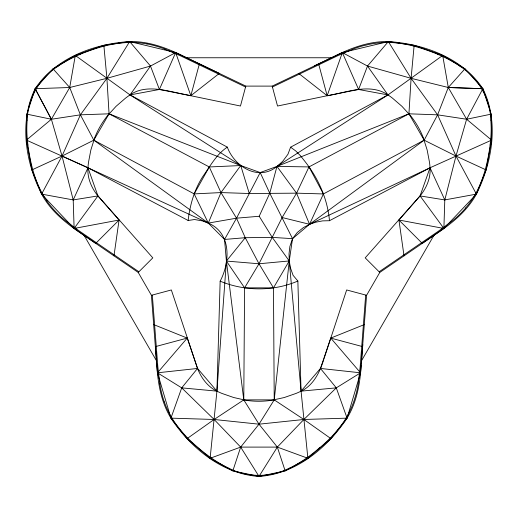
<?xml version="1.0" encoding="UTF-8"?>
<svg xmlns="http://www.w3.org/2000/svg" width="518" height="518" viewBox="0 0 518 518"><rect width="100%" height="100%" fill="white"/><g stroke="black" fill="none" stroke-linecap="round" stroke-linejoin="round"><path stroke-width="0.78" d="M156.753 364.847C157.912 383.255 161.137 402.065 170.875 418.052C190.553 447.843 222.267 474.099 259.006 476.424L285.178 470.901L277.331 447.099L259 424.184L243.777 399.87L244.58 287.846L259 263.779L282.148 217.528L296.561 193.162L308.993 166.913L408.935 113.811L437.606 114.834L466.614 119.25L491.148 114.141L482.847 88.714C462.464 58.061 423.86 43.719 388.215 41.576C369.509 41.142 351.605 47.76 335.088 55.95M183.404 56.184C166.725 47.902 148.672 41.129 129.765 41.576C94.127 43.726 55.536 58.061 35.153 88.714L26.852 114.141L26.424 140.119L31.922 169.904L41.589 194.12L74.113 228.451L95.733 243.369L119.075 220.027L97.934 195.921C91.2 187.639 86.752 177.001 88.086 166.174A74.469 74.469 0 0 1 88.52 162.199L90.851 150.019L94.606 138.131M361.247 364.84C360.088 383.242 356.863 402.052 347.131 418.039C327.46 447.837 295.739 474.093 259.006 476.424L232.822 470.901L210.114 458.281L216.932 391.142L220.15 281.177C230.186 262.302 231.572 232.925 208.294 223.09L93.842 140.171L80.394 114.834L69.716 87.497L53.03 68.803L35.153 88.707C18.661 122.352 25.654 163.979 42.78 196.16C52.596 213.235 68.706 225.181 84.797 235.891L138.228 272.442L151.418 295.299L156.708 364.296M423.394 138.131L427.156 150.013L429.48 162.192A75.11 75.11 0 0 1 429.914 166.174C431.248 177.007 426.793 187.652 420.053 195.94L398.925 220.027L422.274 243.369L443.887 228.451L444.794 199.922L455.976 156.047L466.614 119.25L482.847 88.714L464.976 68.803L442.689 55.445L414.147 45.319L388.338 41.576L342.346 52.583L272.196 86.111L245.804 86.105L183.903 56.423M404.021 255.853L398.931 220.027L443.887 228.451L476.411 194.12L486.078 169.904L455.976 156.047L424.158 140.171L408.935 113.811L411.091 78.315L414.147 45.319M323.821 359.233C319.82 372.364 313.073 386.298 299.618 391.848A74.469 74.469 0 0 1 295.959 393.46L284.246 397.539L272.073 400.226A85.256 85.256 0 0 1 245.921 400.278L233.754 397.539L222.047 393.466A75.11 75.11 0 0 1 218.382 391.854C208.333 387.594 201.34 378.412 197.533 368.434L187.238 338.092L155.348 346.639L157.459 372.811L181.714 387.865L216.932 391.142L226.398 261.072L224.534 239.445L236.519 218.188L260.191 172.552L276.962 166.414L408.935 113.811M365.663 295.228L360.152 366.932L358.216 383.87A109.952 109.952 0 0 1 356.306 393.253L354.047 400.796A93.143 93.143 0 0 1 350.233 410.185C343.46 425.136 331.967 437.263 319.69 447.889M285.178 470.901L307.886 458.281L330.931 438.623L347.073 418.143L360.541 372.811L366.582 295.292L379.778 272.442L436.434 233.676M362.807 344.632L361.337 363.733M27.124 120.189C27.881 98.303 39.815 77.616 58.392 66.026M232.822 470.901L240.669 447.099L259 424.184L274.223 399.87L289.245 260.949L292.528 238.662L297.313 232.478L303.347 227.616L309.55 224.294L430.024 167.78L491.576 140.119L491.148 114.141M490.132 145.001C487.16 167.463 480.885 190.559 465.63 207.964M464.976 68.803L448.284 87.497L437.606 114.834L424.158 140.171L309.55 224.294L292.528 238.662L272.248 237.386L245.254 237.704L224.534 239.445L208.294 223.09L202.415 220.908L194.541 219.522L188.151 220.5C189.938 204.953 194.36 189.459 202.978 176.269C210.289 165.974 216.53 154.254 227.311 147.125C234.376 166.55 258.644 181.695 276.962 166.414L387.956 94.917L442.689 55.445L448.284 87.497L466.614 119.25L491.576 140.119L486.078 169.904M113.979 255.853L119.069 220.027L74.113 228.451L73.206 199.922L62.03 156.047L51.386 119.25L35.153 88.707L69.716 87.497L106.909 78.315L150.492 66.058L175.654 52.583L219.315 73.401L190.831 95.726L159.395 89.478L130.044 94.917L75.311 55.445L53.03 68.803M199.385 63.843L190.831 95.726L175.654 52.583L129.662 41.576L103.853 45.319L75.311 55.445L69.716 87.497L51.386 119.25L26.424 140.119L87.976 167.787L208.294 223.09L236.519 218.188L259.201 216.259L269.768 193.214L276.962 166.414L282.731 161.312L287.937 154.273L290.598 147.183L387.956 94.917L367.508 66.058L342.346 52.583L327.169 95.733L298.685 73.401M245.804 86.105L240.462 106.022L182.893 94.082C165.371 90.495 144.593 83.735 128.704 95.824A75.11 75.11 0 0 0 125.479 98.187L116.09 106.294L107.679 115.488A85.256 85.256 0 0 0 94.561 138.118M324.048 358.547L346.659 289.957L366.582 295.292M318.615 63.843L327.169 95.726L358.611 89.478L367.508 66.058L388.338 41.576L411.091 78.315L437.606 114.834L455.976 156.047L476.411 194.12L444.794 199.922L430.024 167.787L420.066 195.921L365.196 257.86L379.778 272.442M151.418 295.299L171.341 289.963L197.533 368.434L181.714 387.865L170.927 418.143L187.069 438.623L210.114 458.281L240.669 447.099L277.331 447.099L307.886 458.281L301.068 391.142L289.245 260.949L289.018 253.949L289.886 246.451L292.528 238.662L269.768 193.214L260.191 172.552L240.734 165.54L109.065 113.811L80.394 114.834L51.386 119.25L26.852 114.141M175.654 52.583L159.395 89.478L150.492 66.058L129.662 41.576L106.909 78.315L80.394 114.834L62.03 156.047L41.589 194.12L73.206 199.922L97.934 195.921L152.81 257.86L138.228 272.442M73.206 199.922L87.976 167.787L62.03 156.047L31.922 169.904M62.03 156.047L93.842 140.171L109.065 113.811L106.909 78.315L103.853 45.319M361.577 360.651L433.877 235.431M424.158 140.171L323.407 193.946L296.561 193.162L249.281 193.512L240.734 165.54L130.044 94.917L150.492 66.058M74.113 228.451L97.934 195.921L87.976 167.787L188.151 220.5M109.065 113.811L209.285 166.964L220.972 192.579L236.519 218.188L245.254 237.704L226.398 261.072L243.784 399.87L214.122 419.483L187.069 438.623M362.652 346.633L330.769 338.099L360.541 372.811L336.286 387.865L301.068 391.142L320.454 368.447L330.762 338.092L364.335 324.585M360.541 372.811L320.454 368.447L336.286 387.865L347.073 418.143L303.878 419.483L259 424.184L214.122 419.483L170.927 418.143L157.459 372.811L187.238 338.092L153.665 324.585M336.286 387.865L303.878 419.483L277.331 447.099L259.006 476.424L240.669 447.099L214.122 419.483L181.714 387.865M436.888 233.359C452.402 223.064 467.294 210.813 476.359 194.218C492.314 162.276 499.197 121.685 482.847 88.707L448.284 87.497L411.091 78.315L367.508 66.058M379.26 271.685L438.254 231.3L452.305 220.908A101.8 101.8 0 0 0 465.676 208.003M282.148 217.528L309.55 224.294L315.676 222.222L322.61 220.882L329.474 220.707L430.037 167.806M314.555 65.792L334.589 56.19M272.591 86.933L337.445 55.853L353.088 49.068A109.926 109.926 0 0 1 362.166 46.031L369.826 44.211A93.13 93.13 0 0 1 379.862 42.819C399.792 40.954 419.463 46.853 437.736 54.248M290.274 467.644C270.94 477.933 247.06 477.933 227.732 467.644M259.201 216.259L272.248 237.386L289.245 260.949L290.475 267.942L293.084 275.311L297.863 281.028C273.53 291.582 244.58 291.291 220.15 281.177M80.258 54.254C101.198 45.597 124.339 39.485 147.041 43.991M157.459 372.811L197.546 368.447L216.932 391.142M186.7 57.757L331.293 57.763M243.777 399.87L274.223 399.87L303.878 419.483L330.931 438.623M249.281 193.512L220.972 192.579L194.179 193.894L93.842 140.171M448.284 87.497L482.847 88.707M444.794 199.922L420.066 195.921L443.887 228.451M387.956 94.917L358.611 89.478L342.346 52.583M164.905 49.061L180.937 56.035L245.409 86.933M130.044 94.911L227.311 147.125M138.746 271.685L79.403 231.06L65.702 220.908A99.029 99.029 0 0 1 46.801 200.919M459.602 66.019C478.179 77.616 490.119 98.297 490.876 120.182M290.598 147.183L295.72 150.945L300.537 155.814L305.173 161.72C318.46 178.665 327.583 199.132 329.474 220.707M206.604 454.59C188.643 440.786 171.782 423.802 164.329 401.89M410.321 115.488L401.91 106.287L392.521 98.187A74.469 74.469 0 0 0 389.29 95.817C370.61 81.954 346.574 92.774 326.411 95.888L277.531 106.028L272.196 86.111M46.905 200.842C35.321 184.518 30.594 164.53 27.862 145.008M84.13 235.431L156.423 360.657M35.153 88.714L51.386 119.25M245.254 237.704L259 263.779L273.472 287.866L274.223 399.87M159.784 383.877L157.809 366.511L152.331 295.228M297.863 281.028L301.055 391.148M147.047 43.939A101.8 101.8 0 0 1 164.899 49.093M58.353 65.954A127.24 127.24 0 0 1 80.29 54.319M27.94 144.995A127.234 127.234 0 0 1 27.046 120.182M490.954 120.176A127.24 127.24 0 0 1 490.067 144.995M437.71 54.319A127.234 127.234 0 0 1 459.647 65.954M164.277 401.903A101.8 101.8 0 0 1 159.822 383.87M227.693 467.715A127.24 127.24 0 0 1 206.65 454.532M319.567 447.746A138.157 138.157 0 0 1 290.371 467.832M410.36 115.456A85.256 85.256 0 0 1 423.439 138.112M220.972 192.579L208.294 223.09L194.179 193.894L209.285 166.964L240.734 165.54L220.972 192.579M323.407 193.946L309.55 224.294L296.561 193.162L276.962 166.414L308.993 166.913L323.407 193.946M289.245 260.949L273.472 287.866L244.58 287.846L226.398 261.072L259 263.779L289.245 260.949"/></g></svg>
